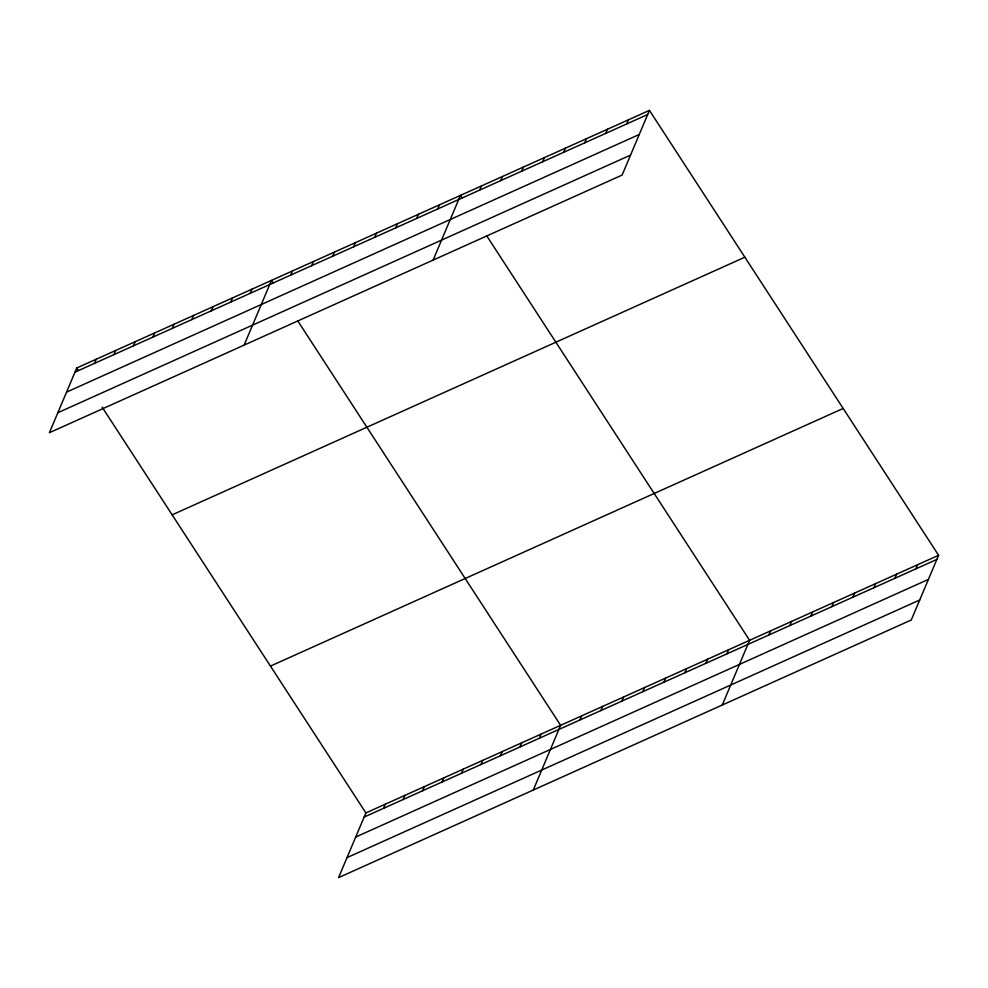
<?xml version="1.0" encoding="UTF-8"?>
<svg xmlns="http://www.w3.org/2000/svg" width="988" height="988" viewBox="0 0 988 988"><rect width="100%" height="100%" fill="white"/><g stroke="black" fill="none" stroke-linecap="round" stroke-linejoin="round"><path stroke-width="1.48" d="M649.437 110.372L76.731 368.005L49.4 432.707L622.107 175.074L649.437 110.372L938.6 555.293L911.269 619.995L338.563 877.628L365.893 812.926L938.6 555.293M94.453 363.386L96.207 359.249M113.929 354.618L115.67 350.493M133.405 345.862L135.146 341.737M152.881 337.106L154.622 332.968M172.344 328.337L174.086 324.212M191.82 319.581L193.562 315.456M211.296 310.825L213.038 306.688M230.76 302.069L232.501 297.931M250.236 293.3L251.977 289.175M244.122 345.121L271.453 280.419L273.046 282.864M290.707 275.096L292.448 270.971M311.702 265.649L313.455 261.524M332.709 256.201L334.45 252.076M353.704 246.753L355.445 242.628M374.699 237.305L376.453 233.18M395.706 227.87L397.448 223.733M416.701 218.422L418.443 214.285M437.696 208.974L439.45 204.837M433.115 260.091L460.445 195.389L462.038 197.847M479.699 190.079L481.44 185.954M500.694 180.631L502.447 176.506M521.701 171.183L523.442 167.058M542.696 161.736L544.437 157.611M563.691 152.288L565.445 148.163M584.698 142.84L586.44 138.715M605.693 133.392L607.435 129.267M626.701 123.957L628.442 119.82M383.616 808.295L385.369 804.158M403.092 799.539L404.833 795.402M422.568 790.77L424.309 786.646M442.031 782.014L443.785 777.889M461.507 773.258L463.249 769.121M480.983 764.49L482.724 760.365M500.447 755.734L502.2 751.609M519.923 746.977L521.664 742.853M539.399 738.221L541.14 734.084M533.285 790.03L560.616 725.328L297.697 320.791M579.87 720.005L581.611 715.88M600.865 710.57L602.606 706.432M621.872 701.122L623.613 696.985M642.867 691.674L644.608 687.537M663.862 682.226L665.603 678.089M684.869 672.779L686.611 668.654M705.864 663.331L707.606 659.206M726.859 653.883L728.613 649.758M722.277 705.012L749.608 640.31L486.689 235.774M768.862 634.988L770.603 630.863M789.857 625.54L791.61 621.415M810.864 616.092L812.605 611.967M831.859 606.657L833.6 602.519M852.854 597.209L854.608 593.072M873.861 587.761L875.603 583.624M894.856 578.313L896.598 574.176M915.851 568.866L917.605 564.741M74.989 372.143L647.696 114.509M66.542 392.125L639.248 134.492M57.847 412.725L630.554 155.091M172.159 514.834L744.866 257.201M270.465 666.097L843.172 408.464M364.152 817.051L936.859 559.418M355.705 837.046L928.411 579.4M347.01 857.633L919.717 600M76.731 368.005L78.324 370.463M102.172 407.167L365.893 812.926"/></g></svg>
